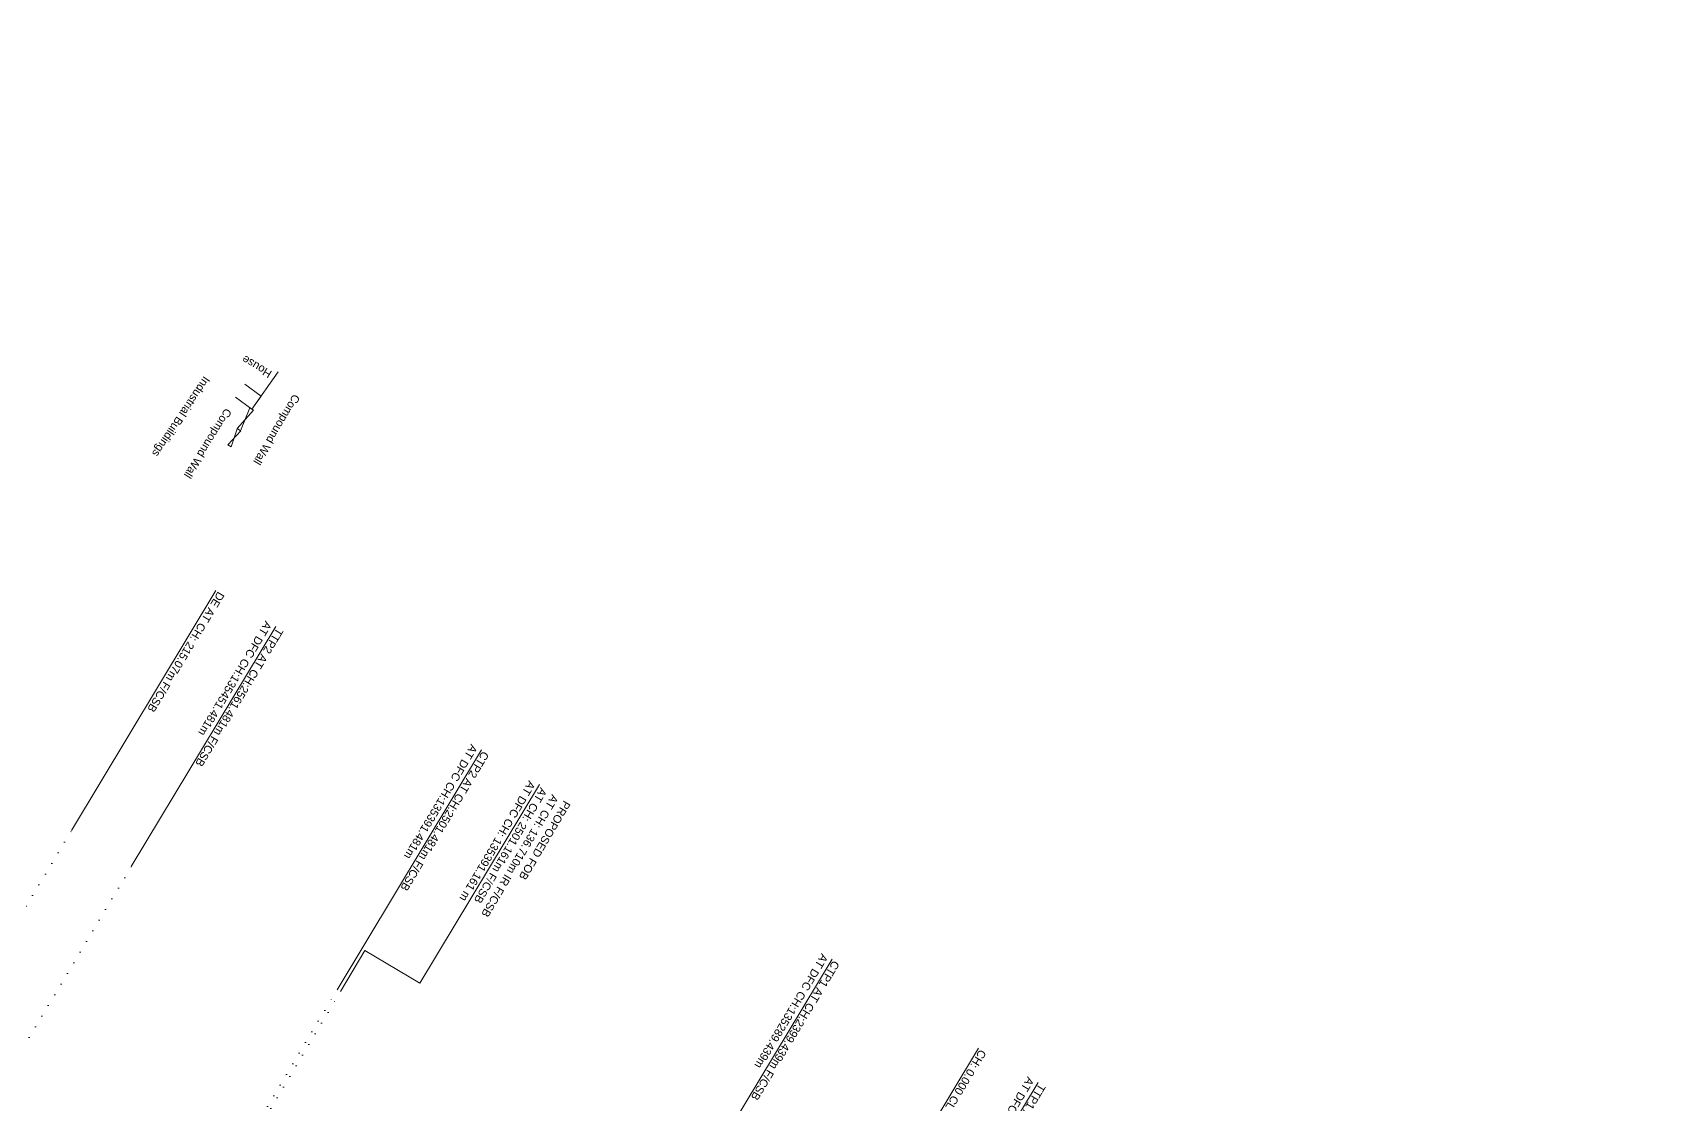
# Model space of a CAD drawing. Header units: metres. Extents: x 560405 to 1249476, y 3385111 to 6787087.
# Drawn here: x 624199.5 to 624607.2, y 3393853.8 to 3394121.6 of the extents above; entities that cross this region are included whole.
import ezdxf

# ---------------------------------------------------------------- set-up
doc = ezdxf.new("R2010")
doc.units = ezdxf.units.M
doc.header["$MEASUREMENT"] = 0
doc.linetypes.add('ACAD_ISO07W100', pattern=[3, 0, -3])
for name, color, linetype, lineweight in [('Compound Wall', 7, 'Continuous', 13), ('DOTED LINE', 7, 'ACAD_ISO07W100', 18), ('Gate', 7, 'Continuous', 13), ("MANDI GOBINDGARH STN. SRJ's", 251, 'Continuous', 0), ("NEW MANDI GOBINDPUR CROSSING STN. SRJ's", 10, 'Continuous', 0), ('Proposed TPTC Chainages', 10, 'Continuous', 0), ('Residential Building Pucca', 7, 'Continuous', 13), ('Text', 7, 'Continuous', 0)]:
    doc.layers.add(name, color=color, linetype=linetype, lineweight=lineweight)
doc.layers.add('OP-3 CH UP', color=7, linetype='Continuous')
doc.styles.add('ARIAL', font='arial.ttf')
doc.styles.get("Standard").update_dxf_attribs({"font": 'arial.ttf'})
doc.styles.add('Style-Arial', font='arial.ttf')

# ---------------------------------------------------------------- blocks, each defined once
blk = doc.blocks.new('GT')
at = {"layer": 'Gate'}
for p, q in [((-0.5, -0.5), (-0.5, 0.5)), ((-0.5, 0.5), (0.5, -0.5)), ((0.5, 0.5), (0.5, -0.5))]:
    blk.add_line(p, q, dxfattribs=at)
at = {"layer": 'Gate', "flags": 128}
blk.add_lwpolyline([(0.5, 0.5), (-0.5, -0.5)], dxfattribs=at)

msp = doc.modelspace()

# ---------------------------------------------------------------- linework, layer by layer
at = {"color": 0, "lineweight": 9, "flags": 128}
msp.add_lwpolyline([(624435.8513, 3393867.908), (624395.0814, 3393800.1789)], dxfattribs=at)
at = {"layer": 'Compound Wall', "flags": 128}
msp.add_lwpolyline([(624254.2278, 3394027.5913), (624260.8594, 3394036.844)], dxfattribs=at)
at = {"layer": 'DOTED LINE', "color": 3, "linetype": 'ACAD_ISO07W100', "lineweight": 18}
msp.add_line((624127.8942, 3393786.2779), (624209.1821, 3393922.2271), dxfattribs=at)
at = {"layer": 'DOTED LINE', "color": 1, "linetype": 'ACAD_ISO07W100', "lineweight": 18}
for p, q in [((624136.5868, 3393766.8009), (624224.1631, 3393913.2671)), ((624186.5557, 3393733.5888), (624275.5968, 3393882.5048)), ((624212.8456, 3393775.6506), (624276.4365, 3393882.0026))]:
    msp.add_line(p, q, dxfattribs=at)
at = {"layer": "MANDI GOBINDGARH STN. SRJ's", "color": 3, "lineweight": 0, "flags": 128}
msp.add_lwpolyline([(624245.2575, 3393982.2155), (624209.1821, 3393922.2271)], dxfattribs=at)
at = {"layer": 'OP-3 CH UP', "color": 40, "lineweight": 9, "true_color": 0xf8d731}
for radius in [8763.3902, 8182.5236, 7294.1209]:
    msp.add_circle((624059.7714, 3393874.4188), radius, dxfattribs=at)
at = {"layer": 'Proposed TPTC Chainages', "color": 1, "lineweight": 0, "flags": 128}
for points in [[(624260.248, 3393973.2132), (624224.147, 3393913.2402)], [(624311.6559, 3393942.4082), (624275.5844, 3393882.4843)], [(624326.1703, 3393933.7963), (624296.2536, 3393884.107), (624282.5343, 3393892.3102), (624276.3761, 3393882.0109)], [(624399.2496, 3393890.1001), (624363.1486, 3393830.1271)], [(624450.7317, 3393859.3175), (624414.6306, 3393799.3445)]]:
    msp.add_lwpolyline(points, dxfattribs=at)
at = {"layer": 'Residential Building Pucca', "flags": 128}
msp.add_lwpolyline([(624252.5327, 3394033.7715), (624256.5806, 3394030.8384), (624254.2278, 3394027.5913), (624250.1798, 3394030.5244)], dxfattribs=at)

# ---------------------------------------------------------------- block references
at = {"layer": 'Gate'}
for p, xscale, yscale, zscale, rotation in [((624252.6276, 3394025.0045), 6.081760782298881, 0.9997814888905844, 2.465853168784212, 58.28387401555456), ((624249.8647, 3394020.4122), 4.623998033580251, 0.9997814888905842, 2.150113401344217, 59.28387401568292)]:
    msp.add_blockref('GT', p, dxfattribs=dict(at, xscale=xscale, yscale=yscale, zscale=zscale, rotation=rotation))

# ---------------------------------------------------------------- texts
at = {"layer": "MANDI GOBINDGARH STN. SRJ's", "color": 3, "lineweight": 9, "style": 'Style-Arial'}
msp.add_text('DE AT CH: 215.07m F/CSB', height=2, rotation=238.978453, dxfattribs=at).set_placement((624245.812, 3393982.132))
at = {"layer": "NEW MANDI GOBINDPUR CROSSING STN. SRJ's", "lineweight": 9, "style": 'ARIAL'}
for s, p in [('AT CH: 2501.161m F/CSB', (624326.4026, 3393933.1587)), ('AT DFC CH: ', (624323.495, 3393934.8742)), ('PROPOSED FOB', (624332.272, 3393929.9233)), ('m', (624307.2384, 3393907.3222))]:
    msp.add_text(s, height=2, rotation=239.458052, dxfattribs=at).set_placement(p)
at = {"layer": "NEW MANDI GOBINDPUR CROSSING STN. SRJ's", "color": 0, "lineweight": 9, "style": 'ARIAL'}
msp.add_text('AT CH: 136.710m IR F/CSB', height=2, rotation=239.458052, dxfattribs=at).set_placement((624329.2546, 3393931.4534))
at = {"layer": "NEW MANDI GOBINDPUR CROSSING STN. SRJ's", "color": 1, "lineweight": 9, "style": 'ARIAL'}
msp.add_text('135391.161 ', height=2, rotation=239.458052, dxfattribs=at).set_placement((624315.1341, 3393920.704))
at = {"layer": 'Proposed TPTC Chainages', "color": 1, "lineweight": 0, "char_height": 2, "attachment_point": 4, "rotation": 239, "line_spacing_factor": 0.6, "style": 'ARIAL'}
for s, insert in [('\\pxsm1;TTP2 AT CH:2561.481m F/CSB\\PAT DFC CH:135451.481m', (624259.9196, 3393973.4224)), ('\\pxsm1;CTP2 AT CH:2501.481m F/CSB\\PAT DFC CH:135391.481m', (624311.3275, 3393942.6174)), ('\\pxsm1;CTP1 AT CH:2399.439m F/CSB\\PAT DFC CH:135289.439m', (624398.9212, 3393890.3093)), ('\\pxsm1;TTP1 AT CH:2339.439m F/CSB\\PAT DFC CH:135229.439m', (624450.4032, 3393859.5267))]:
    msp.add_mtext(s, dxfattribs=dict(at, insert=insert))
at = {"layer": 'Proposed TPTC Chainages', "color": 0, "lineweight": 0, "insert": (624437.0288, 3393867.2167), "char_height": 2, "attachment_point": 4, "rotation": 239, "line_spacing_factor": 0.6, "style": 'ARIAL'}
msp.add_mtext('\\pxsm1;CH: 0.000 CL OF GVG IR STATION BUILDING ', dxfattribs=at)
at = {"layer": 'Text'}
for s, rotation, p in [('House', 148.999798, (624259.4641, 3394036.9361)), ('Industrial Buildings', 236.100585, (624242.3017, 3394035.9569)), ('Compound Wall', 239.218863, (624264.6947, 3394031.4898)), ('Compound Wall', 238.227998, (624247.6572, 3394027.9571))]:
    msp.add_text(s, height=2, rotation=rotation, dxfattribs=at).set_placement(p)

doc.saveas('drawing.dxf')
